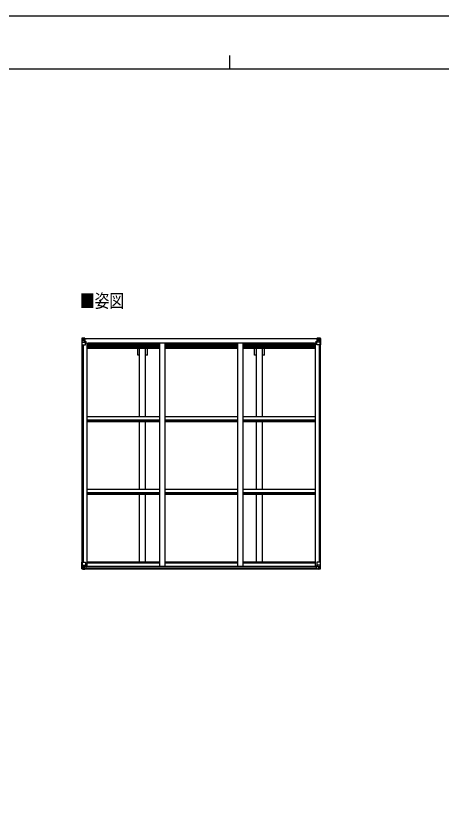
# Model space of a CAD drawing. Units: millimetres, scale not verified. Extents: x -10512 to 10512, y -7425 to 7425.
# Drawn here: x -1972 to 1937, y 4 to 7425 of the extents above; entities that cross this region are included whole.
import ezdxf
from ezdxf.enums import TextEntityAlignment as Align

# ---------------------------------------------------------------- set-up
doc = ezdxf.new("R2010")
doc.units = ezdxf.units.MM
doc.header["$LTSCALE"] = 30
for name, color, linetype in [('0-2_USER1', 3, 'Continuous'), ('0-4_YKK_13', 4, 'Continuous'), ('0-5_YKK_A1', 4, 'Continuous'), ('0-7_YKK_ZWAK', 7, 'Continuous')]:
    doc.layers.add(name, color=color, linetype=linetype)
doc.styles.add('ＭＳ ゴシック', font='')
doc.styles.get('ＭＳ ゴシック').set_extended_font_data('MS Gothic')

msp = doc.modelspace()

# ---------------------------------------------------------------- linework, layer by layer
at = {"layer": '0-4_YKK_13'}
for p, q in [((-1370.21, 4464.62), (-1370.21, 4464.58)), ((-1369.27, 4465.62), (-1369.27, 4465.62)), ((-1369.27, 4465.58), (-1369.27, 4465.62)), ((-1360.3, 4466.01), (-1368.23, 4465.53)), ((-1367.37, 4464.56), (-1367.37, 4464.5)), ((-1367.37, 4403.91), (-1367.37, 4464.5)), ((-1363.4, 4461.12), (-1366.13, 4464.79)), ((-1362.55, 4457.61), (-1360.21, 4457.67)), ((-1362.55, 4444.14), (-1362.55, 4457.61)), ((-1348.21, 4466.8), (-1360.21, 4466.01)), ((-1360.21, 4457.67), (-1348.21, 4457.67)), ((-1349.21, 4457.67), (-1348.21, 4457.67)), ((-1341.71, 4467.31), (-1348.21, 4466.91)), ((-1348.21, 4440.81), (-1348.21, 4466.91)), ((-1348.21, 4466.03), (-1341.71, 4466.42)), ((-1346.71, 4461.2), (-1348.21, 4461.2)), ((-1346.71, 4457.67), (-1348.21, 4457.67)), ((-1341.71, 4465.5), (-1346.71, 4465.41)), ((-1346.21, 4460.84), (-1346.71, 4460.84)), ((-1342.71, 4455.91), (-1346.71, 4455.91)), ((-1346.6, 4459.54), (-1342.71, 4459.54)), ((-1346.22, 4459.75), (-1346.22, 4459.92)), ((-1346.22, 4459.92), (-1346.21, 4459.92)), ((-1346.21, 4461.87), (-1346.21, 4459.92)), ((-1338.21, 4461.87), (-1346.21, 4461.87)), ((-1338.21, 4461.84), (-1346.21, 4461.84)), ((-1336.21, 4460), (-1346.21, 4459.92)), ((-1342.71, 4439.81), (-1342.71, 4459.78)), ((-1341.71, 4466.42), (-1341.71, 4467.31)), ((-1341.71, 4465.91), (-1341.71, 4466.42)), ((-1341.71, 4465.91), (-1341.71, 4465.5)), ((-1341.71, 4465.5), (-1341.71, 4464.68)), ((-1336.71, 4465.11), (-1336.71, 4464.68)), ((-1336.41, 4465.11), (-1336.71, 4465.11)), ((-1336.41, 4465.11), (-1334.72, 4464.68)), ((-1336.21, 4461.61), (-1331.21, 4461.61)), ((-1336.21, 4460), (-1336.21, 4461.61)), ((-1331.21, 4462.54), (-1331.21, 4461.61)), ((-1331.21, 4461.61), (-1330.21, 4461.61)), ((-1330.21, 4461.61), (-1330.21, 4462.54)), ((-1330.21, 4461.61), (-1330.21, 4460.04)), ((-1330.21, 4459.93), (-1330.21, 4460.04)), ((781.79, 4461.61), (781.79, 4462.54)), ((782.79, 4461.61), (781.79, 4461.61)), ((781.79, 4461.61), (781.79, 4460.04)), ((781.79, 4459.93), (781.79, 4460.04)), ((782.79, 4462.54), (782.79, 4461.61)), ((787.79, 4461.61), (782.79, 4461.61)), ((787.99, 4465.11), (786.3, 4464.68)), ((787.79, 4460), (787.79, 4461.61)), ((787.79, 4460), (797.79, 4459.92)), ((787.99, 4465.11), (788.29, 4465.11)), ((788.29, 4465.11), (788.29, 4464.68)), ((789.79, 4461.87), (797.79, 4461.87)), ((789.79, 4461.84), (797.79, 4461.84)), ((793.29, 4467.31), (799.79, 4466.91)), ((793.29, 4466.42), (793.29, 4467.31)), ((799.79, 4466.03), (793.29, 4466.42)), ((793.29, 4465.91), (793.29, 4466.42)), ((793.29, 4465.91), (793.29, 4465.5)), ((793.29, 4465.5), (798.29, 4465.41)), ((793.29, 4465.5), (793.29, 4464.68)), ((794.29, 4439.81), (794.29, 4459.78)), ((798.18, 4459.54), (794.29, 4459.54)), ((794.29, 4455.91), (798.29, 4455.91)), ((797.79, 4461.87), (797.79, 4459.92)), ((797.79, 4460.84), (798.29, 4460.84)), ((797.79, 4459.75), (797.79, 4459.92)), ((797.79, 4459.92), (797.79, 4459.92)), ((798.29, 4461.2), (799.79, 4461.2)), ((798.29, 4457.67), (799.79, 4457.67)), ((799.79, 4440.81), (799.79, 4466.91)), ((799.79, 4466.8), (811.79, 4466.01)), ((800.79, 4457.67), (799.79, 4457.67)), ((811.79, 4457.67), (799.79, 4457.67)), ((814.12, 4457.61), (811.79, 4457.67)), ((811.88, 4466.01), (819.8, 4465.53)), ((814.12, 4444.14), (814.12, 4457.61)), ((814.98, 4461.12), (817.71, 4464.79)), ((818.94, 4464.56), (818.95, 4464.5)), ((818.95, 4403.91), (818.95, 4464.5)), ((820.85, 4465.62), (820.85, 4465.62)), ((820.85, 4465.58), (820.85, 4465.62)), ((821.79, 4464.62), (821.79, 4464.58)), ((-1367.37, 4403.91), (-1337.21, 4403.91)), ((-1366.82, 4430.79), (-1362.68, 4442.88)), ((-1366.82, 4430.79), (-1360.21, 4430.58)), ((-1360.21, 4444.11), (-1362.55, 4444.14)), ((-1360.21, 4444.11), (-1348.21, 4444.11)), ((-1360.21, 4444.11), (-1360.21, 4444.11)), ((-1360.21, 4430.58), (-1336.21, 4430.58)), ((-1354.73, 4450.47), (-1354.73, 4449.51)), ((-1346.71, 4444.11), (-1348.21, 4444.11)), ((-1347.39, 4440.56), (-1337.04, 4438.9)), ((-1347.39, 4439.92), (-1347.39, 4440.56)), ((-1337.04, 4438.27), (-1347.39, 4439.92)), ((-1342.71, 4447.71), (-1346.71, 4447.71)), ((-1337.04, 4438.9), (-1337.04, 4438.27)), ((-1336.76, 4438.82), (-1332.71, 4438.79)), ((-1336.21, 4404.91), (-1336.21, 4438.01)), ((-1331.71, 4426.91), (-1336.21, 4426.91)), ((-1331.71, 4438.78), (-1332.71, 4438.79)), ((-1332.71, 4437.06), (-1331.71, 4437.06)), ((-1331.71, 4422.56), (-1331.71, 4438.78)), ((783.29, 4438.78), (784.29, 4438.79)), ((783.29, 4422.56), (783.29, 4438.78)), ((784.29, 4437.06), (783.29, 4437.06)), ((783.29, 4426.91), (787.79, 4426.91)), ((788.34, 4438.82), (784.29, 4438.79)), ((787.79, 4404.91), (787.79, 4438.01)), ((811.79, 4430.58), (787.79, 4430.58)), ((798.96, 4440.56), (788.61, 4438.9)), ((788.61, 4438.27), (798.96, 4439.92)), ((788.61, 4438.9), (788.61, 4438.27)), ((818.95, 4403.91), (788.79, 4403.91)), ((794.29, 4447.71), (798.29, 4447.71)), ((798.29, 4444.11), (799.79, 4444.11)), ((798.96, 4439.92), (798.96, 4440.56)), ((811.79, 4444.11), (799.79, 4444.11)), ((806.31, 4450.47), (806.31, 4449.51)), ((811.79, 4444.11), (814.12, 4444.14)), ((811.79, 4444.11), (811.79, 4444.11)), ((818.4, 4430.79), (811.79, 4430.58)), ((818.4, 4430.79), (814.26, 4442.88)), ((-1370.21, 2407.93), (-1337.21, 2407.93)), ((-1370.21, 2347.22), (-1370.21, 2407.93)), ((-1367.37, 2407.93), (-1367.37, 2347.35)), ((-1366.82, 2381.05), (-1360.21, 2381.27)), ((-1366.82, 2381.05), (-1362.68, 2368.97)), ((-1360.21, 2381.27), (-1336.21, 2381.27)), ((-1336.21, 2406.93), (-1336.21, 2373.84)), ((787.79, 2406.93), (787.79, 2373.84)), ((811.79, 2381.27), (787.79, 2381.27)), ((821.79, 2407.93), (788.79, 2407.93)), ((818.4, 2381.05), (811.79, 2381.27)), ((818.4, 2381.05), (814.26, 2368.97)), ((818.94, 2407.93), (818.94, 2347.35)), ((821.79, 2347.22), (821.79, 2407.93)), ((-1369.27, 2346.27), (-1369.27, 2346.22)), ((-1360.3, 2345.84), (-1368.23, 2346.31)), ((-1367.37, 2347.28), (-1367.37, 2347.35)), ((-1363.4, 2350.72), (-1366.13, 2347.06)), ((-1360.21, 2367.74), (-1362.54, 2367.7)), ((-1362.54, 2367.7), (-1362.54, 2354.23)), ((-1362.54, 2354.23), (-1360.21, 2354.17)), ((-1360.21, 2367.74), (-1360.21, 2367.73)), ((-1348.21, 2367.73), (-1360.21, 2367.73)), ((-1360.21, 2354.18), (-1348.21, 2354.18)), ((-1348.21, 2345.05), (-1360.21, 2345.83)), ((-1355.69, 2361.37), (-1355.69, 2362.33)), ((-1348.21, 2371.72), (-1341.71, 2371.72)), ((-1348.21, 2371.72), (-1348.21, 2344.93)), ((-1337.04, 2373.58), (-1347.39, 2371.92)), ((-1347.39, 2371.92), (-1347.39, 2371.72)), ((-1344.69, 2371.72), (-1337.04, 2372.94)), ((-1341.71, 2371.72), (-1332.71, 2371.69)), ((-1341.71, 2344.54), (-1341.71, 2350.48)), ((-1332.71, 2349.91), (-1341.71, 2349.85)), ((-1337.04, 2372.94), (-1337.04, 2373.58)), ((-1331.71, 2370.78), (-1331.71, 2350.62)), ((783.29, 2370.78), (783.29, 2350.62)), ((793.29, 2371.72), (784.29, 2371.69)), ((784.29, 2349.91), (793.29, 2349.85)), ((788.61, 2373.58), (798.96, 2371.92)), ((788.61, 2372.94), (788.61, 2373.58)), ((796.27, 2371.72), (788.61, 2372.94)), ((799.79, 2371.72), (793.29, 2371.72)), ((793.29, 2344.54), (793.29, 2350.48)), ((798.96, 2371.92), (798.96, 2371.72)), ((799.79, 2371.72), (799.79, 2344.93)), ((799.79, 2367.73), (811.79, 2367.73)), ((811.79, 2354.18), (799.79, 2354.18)), ((799.79, 2345.05), (811.79, 2345.83)), ((807.27, 2361.37), (807.27, 2362.33)), ((811.79, 2367.74), (811.79, 2367.73)), ((811.79, 2367.74), (814.12, 2367.7)), ((814.12, 2354.23), (811.79, 2354.17)), ((811.88, 2345.84), (819.8, 2346.31)), ((814.12, 2367.7), (814.12, 2354.23)), ((814.98, 2350.72), (817.71, 2347.06)), ((818.94, 2347.28), (818.94, 2347.35)), ((820.85, 2346.27), (820.85, 2346.22))]:
    msp.add_line(p, q, dxfattribs=at)
for points in [[(-1370.21, 4464.58), (-1370.21, 4403.91), (-1367.37, 4403.91)], [(-1369.27, 4465.62), (-1360.21, 4466.18), (-1348.21, 4466.91)], [(-1355.69, 4453.35), (-1355.69, 4454.31), (-1354.73, 4454.31), (-1354.73, 4453.35)], [(-1341.71, 4465.91), (-1346.71, 4465.91), (-1346.71, 4440.45)], [(-1331.21, 4459.88), (-1346.21, 4459.75), (-1346.22, 4459.75)], [(-1346.21, 4460.84), (-1338.21, 4460.84), (-1338.21, 4462.54)], [(-1336.21, 4460), (-1336.21, 4459.99), (-1330.21, 4460.04)], [(787.79, 4460), (787.79, 4459.99), (781.79, 4460.04)], [(782.79, 4459.88), (797.79, 4459.75), (797.79, 4459.75)], [(797.79, 4460.84), (789.79, 4460.84), (789.79, 4462.54)], [(793.29, 4465.91), (798.29, 4465.91), (798.29, 4440.45)], [(820.85, 4465.62), (811.79, 4466.18), (799.79, 4466.91)], [(807.27, 4453.35), (807.27, 4454.31), (806.31, 4454.31), (806.31, 4453.35)], [(821.79, 4464.58), (821.79, 4403.91), (818.95, 4403.91)], [(-1356.65, 4451.43), (-1357.61, 4451.43), (-1357.61, 4452.39), (-1356.65, 4452.39)], [(-1354.73, 4449.51), (-1355.69, 4449.51), (-1355.69, 4450.47)], [(-1353.77, 4452.39), (-1352.81, 4452.39), (-1352.81, 4451.43), (-1353.77, 4451.43)], [(-1332.71, 4438.79), (-1332.71, 4437.06), (-1336.21, 4437.04)], [(784.29, 4438.79), (784.29, 4437.06), (787.79, 4437.04)], [(805.35, 4452.39), (804.39, 4452.39), (804.39, 4451.43), (805.35, 4451.43)], [(806.31, 4449.51), (807.27, 4449.51), (807.27, 4450.47)], [(808.23, 4451.43), (809.19, 4451.43), (809.19, 4452.39), (808.23, 4452.39)], [(-1369.27, 2346.22), (-1360.21, 2345.67), (-1341.71, 2344.54)], [(-1356.65, 2359.45), (-1357.61, 2359.45), (-1357.61, 2360.41), (-1356.65, 2360.41)], [(-1355.69, 2362.33), (-1354.73, 2362.33), (-1354.73, 2361.37)], [(-1354.73, 2358.49), (-1354.73, 2357.53), (-1355.69, 2357.53), (-1355.69, 2358.49)], [(-1353.77, 2360.41), (-1352.81, 2360.41), (-1352.81, 2359.45), (-1353.77, 2359.45)], [(-1331.71, 2350.62), (-1331.72, 2350.52), (-1341.71, 2350.48)], [(783.29, 2350.62), (783.3, 2350.52), (793.29, 2350.48)], [(820.85, 2346.22), (811.79, 2345.67), (793.29, 2344.54)], [(805.35, 2360.41), (804.39, 2360.41), (804.39, 2359.45), (805.35, 2359.45)], [(807.27, 2362.33), (806.31, 2362.33), (806.31, 2361.37)], [(806.31, 2358.49), (806.31, 2357.53), (807.27, 2357.53), (807.27, 2358.49)], [(808.23, 2359.45), (809.19, 2359.45), (809.19, 2360.41), (808.23, 2360.41)]]:
    msp.add_lwpolyline(points, dxfattribs=at)
for centre in [(-1355.21, 4451.91), (806.79, 4451.91), (-1355.21, 2359.93), (806.79, 2359.93)]:
    msp.add_circle(centre, 5.3, dxfattribs=at)
for centre, radius, start, end in [((-1369.21, 4464.62), 0.999, 93.4424, 179.95083), ((-1369.21, 4464.62), 1, 93.50017, 180.00079), ((-1369.21, 4464.58), 0.999, 93.4424, 179.95083), ((-1368.06, 4478.23), 12.7, 269.24466, 275.10311), ((-1366.09, 4464.62), 1.28, 131.17831, 182.45895), ((-1356.65, 4453.35), 0.96, 270, 0), ((-1353.77, 4453.35), 0.96, 180, 270), ((-1346.21, 4462.37), 0.5, 179.99802, 269.99691), ((-1346.21, 4462.34), 0.5, 180.00109, 270.00109), ((-1346.21, 4459.42), 0.5, 90.52895, 180.04464), ((-1346.2, 4459.24), 0.513, 91.88028, 181.04707), ((-1331.07, 4467.57), 7.69, 268.96999, 276.43426), ((782.65, 4467.57), 7.69, 263.56574, 271.03001), ((797.79, 4462.37), 0.5, 270.00309, 0.00198), ((797.79, 4462.34), 0.5, 269.99891, 359.99891), ((797.79, 4459.42), 0.5, 359.95536, 89.47105), ((797.78, 4459.24), 0.513, 358.95293, 88.11972), ((805.35, 4453.35), 0.96, 270, 0), ((808.23, 4453.35), 0.96, 180, 270), ((817.66, 4464.62), 1.28, 357.54105, 48.82169), ((819.64, 4478.23), 12.7, 264.89689, 270.75534), ((820.79, 4464.62), 0.999, 0.04917, 86.5576), ((820.79, 4464.62), 1, 359.99921, 86.49983), ((820.79, 4464.58), 0.999, 0.04917, 86.5576), ((-1356.65, 4450.47), 0.96, 0, 90), ((-1353.77, 4450.47), 0.96, 90, 180), ((-1347.28, 4441.49), 0.937, 182.32209, 263.26766), ((-1347.28, 4440.85), 0.937, 182.32209, 263.26766), ((-1337.21, 4404.91), 1, 270, 0), ((-1337.15, 4437.97), 0.937, 2.32209, 83.26766), ((-1337.15, 4437.34), 0.937, 2.32209, 83.26766), ((788.72, 4437.97), 0.937, 96.73234, 177.67791), ((788.72, 4437.34), 0.937, 96.73234, 177.67791), ((788.79, 4404.91), 1, 180, 270), ((798.85, 4441.49), 0.937, 276.73234, 357.67791), ((798.85, 4440.85), 0.937, 276.73234, 357.67791), ((805.35, 4450.47), 0.96, 0, 90), ((808.23, 4450.47), 0.96, 90, 180), ((-1337.21, 2406.93), 1, 0, 90), ((788.79, 2406.93), 1, 90, 180), ((-1369.21, 2347.26), 0.999, 180.04917, 266.5576), ((-1369.21, 2347.23), 0.999, 180.04917, 266.5576), ((-1369.21, 2347.22), 1, 179.99921, 266.49983), ((-1368.06, 2333.62), 12.7, 84.89689, 90.75534), ((-1366.09, 2347.23), 1.28, 177.54105, 228.82169), ((-1356.65, 2361.37), 0.96, 270, 0), ((-1356.65, 2358.49), 0.96, 0, 90), ((-1353.77, 2361.37), 0.96, 180, 270), ((-1353.77, 2358.49), 0.96, 90, 180), ((-1347.28, 2370.99), 0.937, 96.73234, 129.06602), ((-1337.15, 2374.51), 0.937, 276.73234, 357.67791), ((-1337.15, 2373.87), 0.937, 276.73234, 357.67791), ((788.72, 2374.51), 0.937, 182.32209, 263.26766), ((788.72, 2373.87), 0.937, 182.32209, 263.26766), ((798.85, 2370.99), 0.937, 50.93398, 83.26766), ((805.35, 2361.37), 0.96, 270, 0), ((805.35, 2358.49), 0.96, 0, 90), ((808.23, 2361.37), 0.96, 180, 270), ((808.23, 2358.49), 0.96, 90, 180), ((817.66, 2347.23), 1.28, 311.17831, 2.45895), ((819.63, 2333.62), 12.7, 89.24466, 95.10311), ((820.79, 2347.26), 0.999, 273.4424, 359.95083), ((820.79, 2347.23), 0.999, 273.4424, 359.95083), ((820.79, 2347.22), 1, 273.50017, 0.00079)]:
    msp.add_arc(centre, radius, start, end, dxfattribs=at)
for centre, major_axis, ratio, start_param, end_param in [((-1168.27, 4477.93), (201, 12.36), 0.060933, 3.1373463, 3.1378449), ((-1367.27, 4465.7), (2, 0.12), 0.060933, 3.1378449, 4.2119296), ((-1367.08, 4462.6), (-0.02, 3), 0.466854, 5.5234897, 6.1575023), ((-1365.42, 4457.53), (0.03, 5), 0.573921, 4.7320603, 5.5159136), ((-1441.96, 4457.67), (81.75, 0), 0.061163, 0, 0.0007725), ((893.54, 4457.67), (-81.75, 0), 0.061163, 6.2824128, 6.2831853), ((816.99, 4457.53), (-0.03, 5), 0.573921, 0.7672717, 1.551125), ((818.66, 4462.6), (0.02, 3), 0.466854, 0.125683, 0.7596956), ((818.85, 4465.7), (-2, 0.12), 0.060933, 2.0712557, 3.1453404), ((619.85, 4477.93), (-201, 12.36), 0.060933, 3.1453404, 3.145839), ((-1366.1, 4433.14), (0.85, 2.32), 0.403757, 2.3087461, 3.2744049), ((-1363.95, 4444.16), (0, 3), 0.468246, 4.2703918, 4.7058971), ((815.53, 4444.16), (0, 3), 0.468246, 1.5772882, 2.0127935), ((817.68, 4433.14), (-0.85, 2.32), 0.403757, 3.0087805, 3.9744392), ((-1366.1, 2378.7), (0.85, -2.32), 0.403757, 3.0087805, 3.9744392), ((817.68, 2378.7), (-0.85, -2.32), 0.403757, 2.3087461, 3.2744049), ((-1367.27, 2346.14), (2, -0.12), 0.060933, 2.0712557, 3.1453404), ((-1168.27, 2333.91), (201, -12.36), 0.060933, 3.1453404, 3.145839), ((-1367.08, 2349.24), (-0.02, -3), 0.466854, 0.125683, 0.7596956), ((-1365.42, 2354.31), (0.03, -5), 0.573921, 0.7672717, 1.551125), ((-1363.95, 2367.68), (0, -3), 0.468246, 1.5772882, 2.0127935), ((-1441.96, 2354.18), (81.75, 0), 0.061163, 6.2824128, 6.2831853), ((-1332.71, 2370.78), (1, -0.021), 0.906239, 0.0187047, 1.589501), ((-1332.71, 2350.62), (1, 0.012), 0.707053, 4.7036637, 6.124411), ((784.29, 2370.78), (-1, -0.021), 0.906239, 4.6936843, 6.2644806), ((784.29, 2350.62), (-1, 0.012), 0.707053, 0.1587743, 1.5795216), ((893.54, 2354.18), (-81.75, 0), 0.061163, 0, 0.0007725), ((815.52, 2367.68), (0, -3), 0.468246, 4.2703918, 4.7058971), ((816.99, 2354.31), (-0.03, -5), 0.573921, 4.7320603, 5.5159136), ((818.66, 2349.24), (0.02, -3), 0.466854, 5.5234897, 6.1575023), ((818.85, 2346.14), (-2, -0.12), 0.060933, 3.1378449, 4.2119296), ((619.85, 2333.91), (-201, -12.36), 0.060933, 3.1373463, 3.1378449)]:
    msp.add_ellipse(centre, major_axis=major_axis, ratio=ratio, start_param=start_param, end_param=end_param, dxfattribs=at)
at = {"layer": '0-5_YKK_A1'}
for p, q in [((-1346.71, 4464.68), (798.29, 4464.68)), ((-1346.71, 4462.54), (798.29, 4462.54)), ((-1368.21, 4403.91), (-1368.21, 2407.93)), ((-1358.51, 4403.91), (-1358.51, 2407.93)), ((-1336.21, 4422.56), (-1323.21, 4422.56)), ((-1323.21, 4422.56), (-1323.21, 2371.91)), ((-657.21, 4408.88), (-1323.21, 4408.88)), ((-657.21, 4400.49), (-1323.21, 4400.49)), ((-657.21, 4392.29), (-1323.21, 4392.29)), ((-657.21, 4388.36), (-1323.21, 4388.36)), ((-657.21, 4383.28), (-1323.21, 4383.28)), ((-1315.71, 4408.88), (-1315.71, 4424.4)), ((-1315.71, 4424.4), (767.29, 4424.4)), ((-657.21, 4424.38), (-657.21, 2371.91)), ((-607.21, 4424.38), (-607.21, 2371.91)), ((58.79, 4408.88), (-607.21, 4408.88)), ((58.79, 4400.49), (-607.21, 4400.49)), ((58.79, 4392.29), (-607.21, 4392.29)), ((58.79, 4388.36), (-607.21, 4388.36)), ((58.79, 4383.28), (-607.21, 4383.28)), ((58.79, 4424.38), (58.79, 2371.91)), ((108.79, 4424.38), (108.79, 2371.91)), ((774.79, 4408.88), (108.79, 4408.88)), ((774.79, 4400.49), (108.79, 4400.49)), ((774.79, 4392.29), (108.79, 4392.29)), ((774.79, 4388.36), (108.79, 4388.36)), ((774.79, 4383.28), (108.79, 4383.28)), ((767.29, 4408.88), (767.29, 4424.4)), ((774.79, 4422.56), (774.79, 2371.91)), ((774.79, 4422.56), (787.79, 4422.56)), ((810.09, 4403.91), (810.09, 2407.93)), ((819.79, 4403.91), (819.79, 2407.93)), ((-657.21, 4370.27), (-1323.21, 4370.27)), ((-856.41, 4309.18), (-856.41, 4370.27)), ((-838.71, 4309.18), (-856.41, 4309.18)), ((-838.71, 3743.62), (-838.71, 4370.27)), ((-783.71, 3743.62), (-783.71, 4370.27)), ((-766.01, 4309.18), (-783.71, 4309.18)), ((-766.01, 4309.18), (-766.01, 4370.27)), ((58.79, 4370.27), (-607.21, 4370.27)), ((774.79, 4370.27), (108.79, 4370.27)), ((217.59, 4309.18), (217.59, 4370.27)), ((235.29, 4309.18), (217.59, 4309.18)), ((235.29, 3743.62), (235.29, 4370.27)), ((290.29, 3743.62), (290.29, 4370.27)), ((307.99, 4309.18), (290.29, 4309.18)), ((307.99, 4309.18), (307.99, 4370.27)), ((-657.21, 3743.62), (-1323.18, 3743.62)), ((-657.21, 3713.88), (-1323.18, 3713.88)), ((58.79, 3743.62), (-607.21, 3743.62)), ((58.79, 3713.88), (-607.21, 3713.88)), ((774.79, 3743.62), (108.79, 3743.62)), ((774.79, 3713.88), (108.79, 3713.88)), ((-657.21, 3709.33), (-1323.18, 3709.33)), ((-657.21, 3696.32), (-1323.18, 3696.32)), ((-838.71, 3076.63), (-838.71, 3696.32)), ((-783.71, 3076.63), (-783.71, 3696.32)), ((58.79, 3709.33), (-607.21, 3709.33)), ((58.79, 3696.32), (-607.21, 3696.32)), ((774.79, 3709.33), (108.79, 3709.33)), ((774.79, 3696.32), (108.79, 3696.32)), ((235.29, 3076.63), (235.29, 3696.32)), ((290.29, 3076.63), (290.29, 3696.32)), ((-657.21, 3076.63), (-1323.18, 3076.63)), ((-657.21, 3046.89), (-1323.18, 3046.89)), ((58.79, 3076.63), (-607.21, 3076.63)), ((58.79, 3046.89), (-607.21, 3046.89)), ((774.79, 3076.63), (108.79, 3076.63)), ((774.79, 3046.89), (108.79, 3046.89)), ((-657.21, 3042.34), (-1323.18, 3042.34)), ((-657.21, 3029.33), (-1323.18, 3029.33)), ((-838.71, 2408.08), (-838.71, 3029.33)), ((-783.71, 2408.08), (-783.71, 3029.33)), ((58.79, 3042.34), (-607.21, 3042.34)), ((58.79, 3029.33), (-607.21, 3029.33)), ((774.79, 3042.34), (108.79, 3042.34)), ((774.79, 3029.33), (108.79, 3029.33)), ((235.29, 2408.08), (235.29, 3029.33)), ((290.29, 2408.08), (290.29, 3029.33)), ((-657.21, 2408.08), (-1323.21, 2408.08)), ((-657.21, 2399.74), (-1323.21, 2399.74)), ((58.79, 2408.08), (-607.21, 2408.08)), ((58.79, 2399.74), (-607.21, 2399.74)), ((774.79, 2408.08), (108.79, 2408.08)), ((774.79, 2399.74), (108.79, 2399.74)), ((-1343.48, 2371.91), (795.05, 2371.91)), ((-1341.71, 2346.14), (793.29, 2346.14)), ((-1331.71, 2369.65), (783.29, 2369.65)), ((-1331.71, 2354.04), (783.29, 2354.04))]:
    msp.add_line(p, q, dxfattribs=at)
at = {"layer": '0-7_YKK_ZWAK'}
for p, q in [((-12.45, 7062.5), (-12.45, 6937.5)), ((9737.55, 6937.5), (-9762.45, 6937.5))]:
    msp.add_line(p, q, dxfattribs=at)
msp.add_lwpolyline([(-10512.5, -7425), (10512.5, -7425), (10512.5, 7425), (-10512.5, 7425)], close=True, dxfattribs=at)

# ---------------------------------------------------------------- texts
at = {"layer": '0-2_USER1', "style": 'ＭＳ ゴシック', "width": 0.8}
msp.add_text('■姿図', height=123.8, dxfattribs=at).set_placement((-1386.37, 4710.26), align=Align.BOTTOM_LEFT)

doc.saveas('drawing.dxf')
